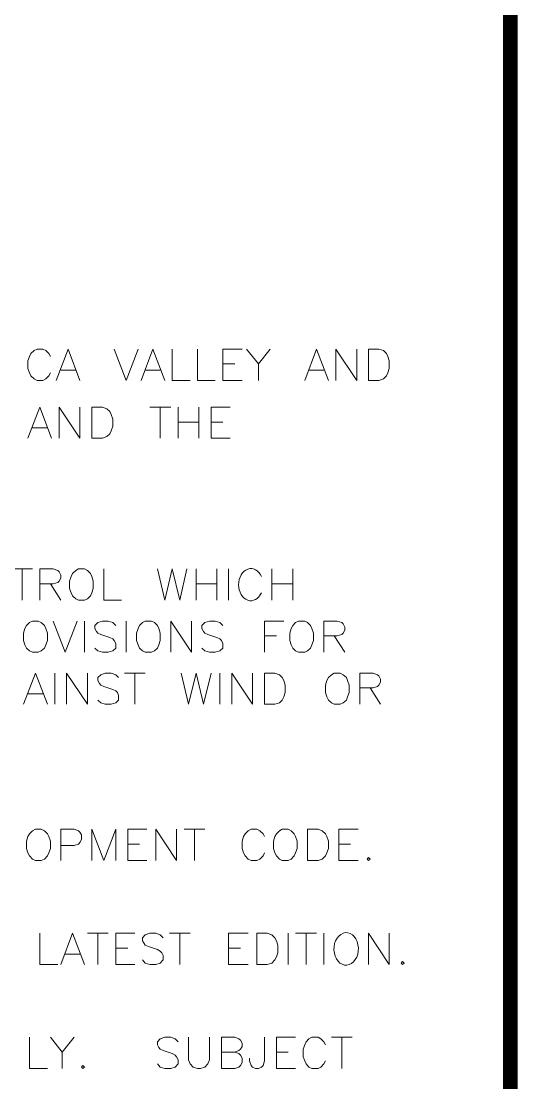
# Model space of a CAD drawing. Header units: millimetres. Extents: x -419 to 20046, y -14642 to 2638.
# Drawn here: x 34.149 to 35.421, y 13.532 to 16.253 of the extents above; entities that cross this region are included whole.
import ezdxf

# ---------------------------------------------------------------- set-up
doc = ezdxf.new("R2010")
doc.units = ezdxf.units.MM
doc.layers.add('PDF11_----TX03', color=7, linetype='Continuous')
doc.layers.add('PDF11_24x36$-$Yucca$Valley$TB$CUP$----TB02', color=7, linetype='Continuous')

msp = doc.modelspace()

# ---------------------------------------------------------------- linework, layer by layer
at = {"layer": 'PDF11_----TX03', "lineweight": 20}
for points in [[(34.2236, 15.3929), (34.2194, 15.4012), (34.2119, 15.4087), (34.2044, 15.4121), (34.1894, 15.4121), (34.1819, 15.4087), (34.1736, 15.4012), (34.1702, 15.3929), (34.1661, 15.3821), (34.1661, 15.3629), (34.1702, 15.3512), (34.1736, 15.3437), (34.1819, 15.3362), (34.1894, 15.3321), (34.2044, 15.3321), (34.2119, 15.3362), (34.2194, 15.3437), (34.2236, 15.3512)], [(34.2386, 15.3321), (34.2694, 15.4121), (34.2994, 15.3321)], [(34.3869, 15.4121), (34.4178, 15.3321), (34.4486, 15.4121)], [(34.4561, 15.3321), (34.4861, 15.4121), (34.5169, 15.3321)], [(34.5361, 15.4121), (34.5361, 15.3321), (34.5819, 15.3321)], [(34.6003, 15.4121), (34.6003, 15.3321), (34.6461, 15.3321)], [(34.7153, 15.3321), (34.6653, 15.3321), (34.6653, 15.4121), (34.7153, 15.4121)], [(34.7261, 15.4121), (34.7569, 15.3746), (34.7569, 15.3321)], [(34.7869, 15.4121), (34.7569, 15.3746)], [(34.8753, 15.3321), (34.9053, 15.4121), (34.9361, 15.3321)], [(34.9553, 15.3321), (34.9553, 15.4121), (35.0086, 15.3321), (35.0086, 15.4121)], [(34.6653, 15.3746), (34.6961, 15.3746)], [(34.2502, 15.3587), (34.2886, 15.3587)], [(34.4669, 15.3587), (34.5053, 15.3587)], [(34.8861, 15.3587), (34.9245, 15.3587)], [(34.1661, 15.1837), (34.1969, 15.2637), (34.2269, 15.1837)], [(34.2461, 15.1837), (34.2461, 15.2637), (34.2994, 15.1837), (34.2994, 15.2637)], [(34.4786, 15.2637), (34.5319, 15.2637)], [(34.5053, 15.2637), (34.5053, 15.1837)], [(34.5511, 15.2637), (34.5511, 15.1837)], [(34.6044, 15.2637), (34.6044, 15.1837)], [(34.6844, 15.1837), (34.6353, 15.1837), (34.6353, 15.2637), (34.6844, 15.2637)], [(34.1777, 15.2104), (34.2161, 15.2104)], [(34.5511, 15.2254), (34.6044, 15.2254)], [(34.6353, 15.2254), (34.6653, 15.2254)], [(34.1244, 14.8487), (34.1777, 14.8487)], [(34.1511, 14.8487), (34.1511, 14.7687)], [(34.1969, 14.7687), (34.1969, 14.8487), (34.2311, 14.8487), (34.2427, 14.8445), (34.2461, 14.8412), (34.2502, 14.8329), (34.2502, 14.8254), (34.2461, 14.8179), (34.2427, 14.8145), (34.2311, 14.8104), (34.1969, 14.8104)], [(34.3602, 14.8487), (34.3602, 14.7687), (34.4061, 14.7687)], [(34.4978, 14.8487), (34.5169, 14.7687), (34.5361, 14.8487), (34.5553, 14.7687), (34.5736, 14.8487)], [(34.5969, 14.8487), (34.5969, 14.7687)], [(34.6503, 14.8487), (34.6503, 14.7687)], [(34.6803, 14.8487), (34.6803, 14.7687)], [(34.7911, 14.8487), (34.7911, 14.7687)], [(34.8445, 14.8487), (34.8445, 14.7687)], [(34.2236, 14.8104), (34.2502, 14.7687)], [(34.5969, 14.8104), (34.6503, 14.8104)], [(34.7911, 14.8104), (34.8445, 14.8104)], [(34.2311, 14.7153), (34.2619, 14.6353), (34.2919, 14.7153)], [(34.3111, 14.7153), (34.3111, 14.6353)], [(34.3911, 14.7037), (34.3836, 14.7112), (34.3719, 14.7153), (34.3569, 14.7153), (34.3452, 14.7112), (34.3377, 14.7037), (34.3377, 14.6962), (34.3419, 14.6887), (34.3452, 14.6845), (34.3527, 14.6812), (34.3761, 14.6728), (34.3836, 14.6695), (34.3869, 14.6653), (34.3911, 14.6578), (34.3911, 14.6462), (34.3836, 14.6387), (34.3719, 14.6353), (34.3569, 14.6353), (34.3452, 14.6387), (34.3377, 14.6462)], [(34.4178, 14.7153), (34.4178, 14.6353)], [(34.5319, 14.6353), (34.5319, 14.7153), (34.5853, 14.6353), (34.5853, 14.7153)], [(34.6653, 14.7037), (34.6578, 14.7112), (34.6461, 14.7153), (34.6311, 14.7153), (34.6194, 14.7112), (34.6119, 14.7037), (34.6119, 14.6962), (34.6161, 14.6887), (34.6194, 14.6845), (34.6269, 14.6812), (34.6503, 14.6728), (34.6578, 14.6695), (34.6619, 14.6653), (34.6653, 14.6578), (34.6653, 14.6462), (34.6578, 14.6387), (34.6461, 14.6353), (34.6311, 14.6353), (34.6194, 14.6387), (34.6119, 14.6462)], [(34.7719, 14.6353), (34.7719, 14.7153), (34.822, 14.7153)], [(34.9245, 14.6353), (34.9245, 14.7153), (34.9586, 14.7153), (34.9703, 14.7112), (34.9736, 14.7078), (34.9778, 14.6995), (34.9778, 14.692), (34.9736, 14.6845), (34.9703, 14.6812), (34.9586, 14.677), (34.9245, 14.677)], [(34.7719, 14.677), (34.8028, 14.677)], [(34.9511, 14.677), (34.9778, 14.6353)], [(34.1552, 14.502), (34.1852, 14.582), (34.2161, 14.502)], [(34.2352, 14.582), (34.2352, 14.502)], [(34.2652, 14.502), (34.2652, 14.582), (34.3186, 14.502), (34.3186, 14.582)], [(34.3986, 14.5703), (34.3911, 14.5778), (34.3794, 14.582), (34.3644, 14.582), (34.3527, 14.5778), (34.3452, 14.5703), (34.3452, 14.5628), (34.3494, 14.5553), (34.3527, 14.5512), (34.3602, 14.5478), (34.3836, 14.5395), (34.3911, 14.5362), (34.3953, 14.532), (34.3986, 14.5245), (34.3986, 14.5128), (34.3911, 14.5053), (34.3794, 14.502), (34.3644, 14.502), (34.3527, 14.5053), (34.3452, 14.5128)], [(34.4136, 14.582), (34.4669, 14.582)], [(34.4403, 14.582), (34.4403, 14.502)], [(34.5586, 14.582), (34.5778, 14.502), (34.5969, 14.582), (34.6161, 14.502), (34.6353, 14.582)], [(34.6578, 14.582), (34.6578, 14.502)], [(34.6886, 14.502), (34.6886, 14.582), (34.7419, 14.502), (34.7419, 14.582)], [(35.0161, 14.502), (35.0161, 14.582), (35.0503, 14.582), (35.062, 14.5778), (35.0653, 14.5745), (35.0695, 14.5662), (35.0695, 14.5587), (35.0653, 14.5512), (35.062, 14.5478), (35.0503, 14.5437), (35.0161, 14.5437)], [(34.1661, 14.5287), (34.2044, 14.5287)], [(35.0428, 14.5437), (35.0695, 14.502)], [(34.2502, 14.102), (34.2502, 14.182), (34.2844, 14.182), (34.2961, 14.1778), (34.2994, 14.1745), (34.3036, 14.167), (34.3036, 14.1553), (34.2994, 14.1478), (34.2961, 14.1436), (34.2844, 14.1403), (34.2502, 14.1403)], [(34.3302, 14.102), (34.3302, 14.182), (34.3602, 14.102), (34.3911, 14.182), (34.3911, 14.102)], [(34.4711, 14.102), (34.4219, 14.102), (34.4219, 14.182), (34.4711, 14.182)], [(34.4936, 14.102), (34.4936, 14.182), (34.5469, 14.102), (34.5469, 14.182)], [(34.5661, 14.182), (34.6194, 14.182)], [(34.5928, 14.182), (34.5928, 14.102)], [(34.7719, 14.1628), (34.7686, 14.1703), (34.7603, 14.1778), (34.7528, 14.182), (34.7378, 14.182), (34.7303, 14.1778), (34.7228, 14.1703), (34.7186, 14.1628), (34.7153, 14.1511), (34.7153, 14.132), (34.7186, 14.1211), (34.7228, 14.1136), (34.7303, 14.1053), (34.7378, 14.102), (34.7528, 14.102), (34.7603, 14.1053), (34.7686, 14.1136), (34.7719, 14.1211)], [(35.012, 14.102), (34.9628, 14.102), (34.9628, 14.182), (35.012, 14.182)], [(34.4219, 14.1436), (34.4519, 14.1436)], [(34.9628, 14.1436), (34.9928, 14.1436)], [(34.1969, 13.9153), (34.1969, 13.8353), (34.2427, 13.8353)], [(34.2502, 13.8353), (34.2802, 13.9153), (34.3111, 13.8353)], [(34.3186, 13.9153), (34.3719, 13.9153)], [(34.3452, 13.9153), (34.3452, 13.8353)], [(34.4403, 13.8353), (34.3911, 13.8353), (34.3911, 13.9153), (34.4403, 13.9153)], [(34.5128, 13.9036), (34.5053, 13.9111), (34.4936, 13.9153), (34.4786, 13.9153), (34.4669, 13.9111), (34.4594, 13.9036), (34.4594, 13.8961), (34.4636, 13.8886), (34.4669, 13.8844), (34.4753, 13.8811), (34.4978, 13.8736), (34.5053, 13.8694), (34.5094, 13.8653), (34.5128, 13.8578), (34.5128, 13.8469), (34.5053, 13.8386), (34.4936, 13.8353), (34.4786, 13.8353), (34.4669, 13.8386), (34.4594, 13.8469)], [(34.5286, 13.9153), (34.5819, 13.9153)], [(34.5553, 13.9153), (34.5553, 13.8353)], [(34.7303, 13.8353), (34.6803, 13.8353), (34.6803, 13.9153), (34.7303, 13.9153)], [(34.8328, 13.9153), (34.8328, 13.8353)], [(34.852, 13.9153), (34.9053, 13.9153)], [(34.8786, 13.9153), (34.8786, 13.8353)], [(34.9245, 13.9153), (34.9245, 13.8353)], [(35.0386, 13.8353), (35.0386, 13.9153), (35.092, 13.8353), (35.092, 13.9153)], [(34.3911, 13.8769), (34.4219, 13.8769)], [(34.6803, 13.8769), (34.7111, 13.8769)], [(34.2619, 13.8619), (34.2994, 13.8619)], [(34.1702, 13.6486), (34.1702, 13.5686), (34.2161, 13.5686)], [(34.2236, 13.6486), (34.2536, 13.6103), (34.2536, 13.5686)], [(34.2844, 13.6486), (34.2536, 13.6103)], [(34.5511, 13.6369), (34.5436, 13.6444), (34.5319, 13.6486), (34.5169, 13.6486), (34.5053, 13.6444), (34.4978, 13.6369), (34.4978, 13.6294), (34.5019, 13.6219), (34.5053, 13.6178), (34.5128, 13.6144), (34.5361, 13.6069), (34.5436, 13.6028), (34.5469, 13.5986), (34.5511, 13.5911), (34.5511, 13.5803), (34.5436, 13.5719), (34.5319, 13.5686), (34.5169, 13.5686), (34.5053, 13.5719), (34.4978, 13.5803)], [(34.5778, 13.6486), (34.5778, 13.5911), (34.5819, 13.5803), (34.5894, 13.5719), (34.6003, 13.5686), (34.6086, 13.5686), (34.6194, 13.5719), (34.6269, 13.5803), (34.6311, 13.5911), (34.6311, 13.6486)], [(34.6961, 13.6103), (34.7069, 13.6069), (34.7111, 13.6028), (34.7153, 13.5953), (34.7153, 13.5836), (34.7111, 13.5761), (34.7069, 13.5719), (34.6961, 13.5686), (34.6619, 13.5686), (34.6619, 13.6486), (34.6961, 13.6486), (34.7069, 13.6444), (34.7111, 13.6411), (34.7153, 13.6336), (34.7153, 13.6253), (34.7111, 13.6178), (34.7069, 13.6144), (34.6961, 13.6103), (34.6619, 13.6103)], [(34.7719, 13.6486), (34.7719, 13.5878), (34.7686, 13.5761), (34.7644, 13.5719), (34.7569, 13.5686), (34.7494, 13.5686), (34.7419, 13.5719), (34.7378, 13.5761), (34.7336, 13.5878), (34.7336, 13.5953)], [(34.852, 13.5686), (34.8028, 13.5686), (34.8028, 13.6486), (34.852, 13.6486)], [(34.9286, 13.6294), (34.9245, 13.6369), (34.917, 13.6444), (34.9095, 13.6486), (34.8936, 13.6486), (34.8861, 13.6444), (34.8786, 13.6369), (34.8753, 13.6294), (34.8711, 13.6178), (34.8711, 13.5986), (34.8753, 13.5878), (34.8786, 13.5803), (34.8861, 13.5719), (34.8936, 13.5686), (34.9095, 13.5686), (34.917, 13.5719), (34.9245, 13.5803), (34.9286, 13.5878)], [(34.9436, 13.6486), (34.997, 13.6486)], [(34.9703, 13.6486), (34.9703, 13.5686)], [(34.8028, 13.6103), (34.8328, 13.6103)]]:
    msp.add_lwpolyline(points, dxfattribs=at)
for points in [[(35.0386, 15.3321), (35.0386, 15.4121), (35.0653, 15.4121), (35.077, 15.4087), (35.0845, 15.4012), (35.0886, 15.3929), (35.092, 15.3821), (35.092, 15.3629), (35.0886, 15.3512), (35.0845, 15.3437), (35.077, 15.3362), (35.0653, 15.3321)], [(34.3302, 15.1837), (34.3302, 15.2637), (34.3569, 15.2637), (34.3686, 15.2596), (34.3761, 15.2521), (34.3794, 15.2446), (34.3836, 15.2329), (34.3836, 15.2146), (34.3794, 15.2029), (34.3761, 15.1954), (34.3686, 15.1879), (34.3569, 15.1837)], [(34.2961, 14.8487), (34.2886, 14.8445), (34.2802, 14.837), (34.2769, 14.8295), (34.2727, 14.8179), (34.2727, 14.7987), (34.2769, 14.7878), (34.2802, 14.7795), (34.2886, 14.772), (34.2961, 14.7687), (34.3111, 14.7687), (34.3186, 14.772), (34.3261, 14.7795), (34.3302, 14.7878), (34.3336, 14.7987), (34.3336, 14.8179), (34.3302, 14.8295), (34.3261, 14.837), (34.3186, 14.8445), (34.3111, 14.8487)], [(34.1777, 14.7153), (34.1702, 14.7112), (34.1627, 14.7037), (34.1586, 14.6962), (34.1552, 14.6845), (34.1552, 14.6653), (34.1586, 14.6545), (34.1627, 14.6462), (34.1702, 14.6387), (34.1777, 14.6353), (34.1927, 14.6353), (34.2002, 14.6387), (34.2086, 14.6462), (34.2119, 14.6545), (34.2161, 14.6653), (34.2161, 14.6845), (34.2119, 14.6962), (34.2086, 14.7037), (34.2002, 14.7112), (34.1927, 14.7153)], [(34.4669, 14.7153), (34.4594, 14.7112), (34.4519, 14.7037), (34.4486, 14.6962), (34.4444, 14.6845), (34.4444, 14.6653), (34.4486, 14.6545), (34.4519, 14.6462), (34.4594, 14.6387), (34.4669, 14.6353), (34.4828, 14.6353), (34.4903, 14.6387), (34.4978, 14.6462), (34.5019, 14.6545), (34.5053, 14.6653), (34.5053, 14.6845), (34.5019, 14.6962), (34.4978, 14.7037), (34.4903, 14.7112), (34.4828, 14.7153)], [(34.8595, 14.7153), (34.852, 14.7112), (34.8445, 14.7037), (34.8403, 14.6962), (34.837, 14.6845), (34.837, 14.6653), (34.8403, 14.6545), (34.8445, 14.6462), (34.852, 14.6387), (34.8595, 14.6353), (34.8753, 14.6353), (34.8828, 14.6387), (34.8903, 14.6462), (34.8936, 14.6545), (34.8978, 14.6653), (34.8978, 14.6845), (34.8936, 14.6962), (34.8903, 14.7037), (34.8828, 14.7112), (34.8753, 14.7153)], [(34.7719, 14.502), (34.7719, 14.582), (34.7986, 14.582), (34.8103, 14.5778), (34.8178, 14.5703), (34.822, 14.5628), (34.8253, 14.5512), (34.8253, 14.532), (34.822, 14.5212), (34.8178, 14.5128), (34.8103, 14.5053), (34.7986, 14.502)], [(34.9511, 14.582), (34.9436, 14.5778), (34.9361, 14.5703), (34.932, 14.5628), (34.9286, 14.5512), (34.9286, 14.532), (34.932, 14.5212), (34.9361, 14.5128), (34.9436, 14.5053), (34.9511, 14.502), (34.9661, 14.502), (34.9736, 14.5053), (34.982, 14.5128), (34.9853, 14.5212), (34.9895, 14.532), (34.9895, 14.5512), (34.9853, 14.5628), (34.982, 14.5703), (34.9736, 14.5778), (34.9661, 14.582)], [(34.1852, 14.182), (34.1777, 14.1778), (34.1702, 14.1703), (34.1661, 14.1628), (34.1627, 14.1511), (34.1627, 14.132), (34.1661, 14.1211), (34.1702, 14.1136), (34.1777, 14.1053), (34.1852, 14.102), (34.2002, 14.102), (34.2086, 14.1053), (34.2161, 14.1136), (34.2194, 14.1211), (34.2236, 14.132), (34.2236, 14.1511), (34.2194, 14.1628), (34.2161, 14.1703), (34.2086, 14.1778), (34.2002, 14.182)], [(34.8178, 14.182), (34.8103, 14.1778), (34.8028, 14.1703), (34.7986, 14.1628), (34.7953, 14.1511), (34.7953, 14.132), (34.7986, 14.1211), (34.8028, 14.1136), (34.8103, 14.1053), (34.8178, 14.102), (34.8328, 14.102), (34.8403, 14.1053), (34.8486, 14.1136), (34.852, 14.1211), (34.8561, 14.132), (34.8561, 14.1511), (34.852, 14.1628), (34.8486, 14.1703), (34.8403, 14.1778), (34.8328, 14.182)], [(34.8828, 14.102), (34.8828, 14.182), (34.9095, 14.182), (34.9203, 14.1778), (34.9286, 14.1703), (34.932, 14.1628), (34.9361, 14.1511), (34.9361, 14.132), (34.932, 14.1211), (34.9286, 14.1136), (34.9203, 14.1053), (34.9095, 14.102)], [(35.0386, 14.1095), (35.0353, 14.1053), (35.0386, 14.102), (35.0428, 14.1053)], [(34.7528, 13.8353), (34.7528, 13.9153), (34.7794, 13.9153), (34.7911, 13.9111), (34.7986, 13.9036), (34.8028, 13.8961), (34.8061, 13.8844), (34.8061, 13.8653), (34.8028, 13.8544), (34.7986, 13.8469), (34.7911, 13.8386), (34.7794, 13.8353)], [(35.1261, 13.8428), (35.1228, 13.8386), (35.1261, 13.8353), (35.1303, 13.8386)], [(34.3069, 13.5761), (34.3036, 13.5719), (34.3069, 13.5686), (34.3111, 13.5719)]]:
    msp.add_lwpolyline(points, close=True, dxfattribs=at)
for centre, major_axis, ratio, start_param, end_param in [((34.7374, 14.8086), (0.0003, 0.0413), 0.758892, 5.250474, 10.474903), ((34.9815, 13.875), (0.0006, 0.0417), 0.750122, 0.273346, 6.556531)]:
    msp.add_ellipse(centre, major_axis=major_axis, ratio=ratio, start_param=start_param, end_param=end_param, dxfattribs=at)
at = {"layer": 'PDF11_24x36$-$Yucca$Valley$TB$CUP$----TB02', "lineweight": 0, "const_width": 0.0375}
msp.add_lwpolyline([(35.4024, 0.4996), (35.4024, 23.5006), (0.9184, 23.5006), (0.9184, 0.4996)], close=True, dxfattribs=at)

doc.saveas('drawing.dxf')
